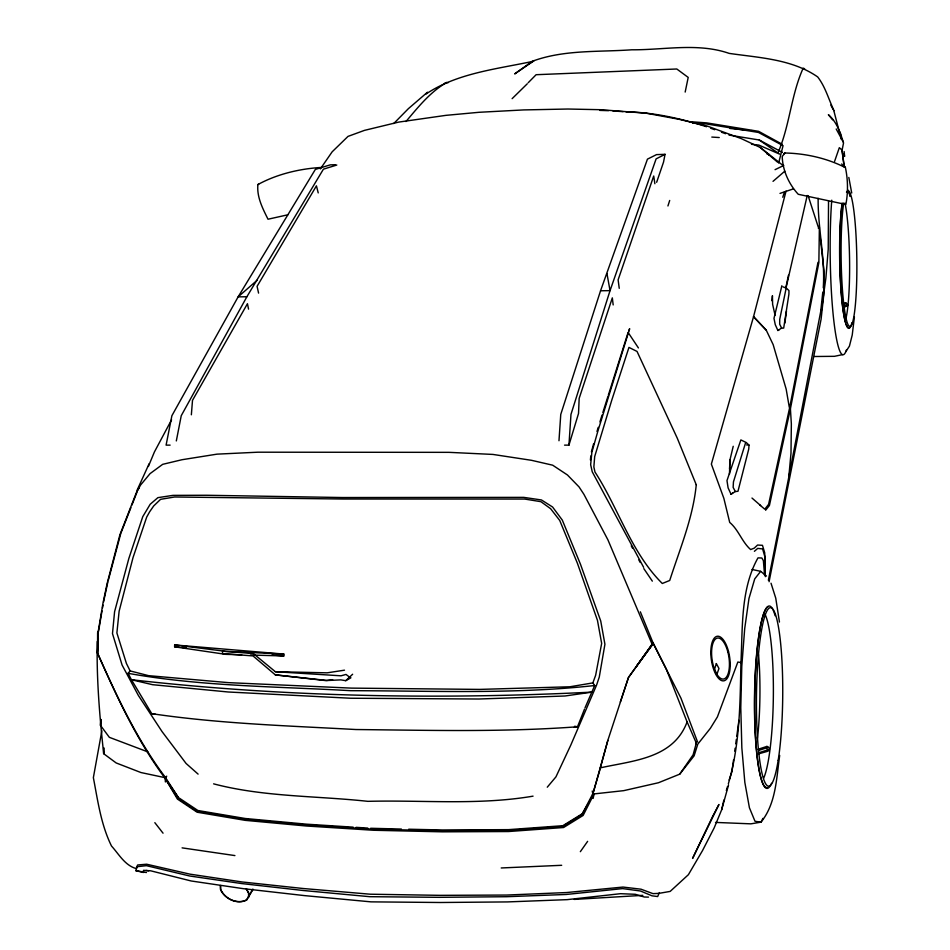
<?xml version="1.0" encoding="UTF-8"?>
<svg xmlns="http://www.w3.org/2000/svg" width="950" height="950" viewBox="0 0 950 950"><rect width="100%" height="100%" fill="white"/><g stroke="black" fill="none" stroke-linecap="round" stroke-linejoin="round"><path stroke-width="1.43" d="M166.713 776.174L165.217 778.454C136.634 740.086 116.791 696.599 97.529 653.172L97.612 632.534M823.27 287.779C825.336 257.771 817.736 228.297 818.152 198.301M98.289 641.096L98.325 638.222M764.572 575.201L763.384 560.643L761.852 558.006L757.969 557.876C740.43 589.166 742.769 627.701 740.929 662.566C740.109 703.095 739.967 744.646 728.341 783.797M103.764 747.994L103.681 753.706L116.161 762.945L140.933 772.54L165.68 777.801L165.122 776.993L165.395 781.957M241.668 654.788L225.672 654.348L174.61 646.807L174.646 644.955L283.848 654.075L283.812 655.951L250.384 655.025M97.268 641.452C96.437 678.953 99.655 716.466 103.681 753.706L103.669 747.816M165.68 777.801C136.966 739.706 116.779 696.516 97.577 653.184L98.064 632.522L102.921 603.476L107.112 583.585L119.89 534.826L136.657 491.934L140.648 484.939L150.076 473.611L162.676 464.336L181.984 459.729L217.027 454.147L257.83 452.2L449.053 452.343L492.955 454.433L531.513 460.311L552.674 465.191L567.447 474.976L579.061 486.934L583.918 494.332L607.917 539.849L652.222 644.48L628.484 677.469L607.715 740.715L600.269 768.265M729.469 474.157L729.98 459.824L733.222 446.286M828.531 201.115L828.222 249.221L825.883 278.065L821.406 310.603M97.529 653.172L98.301 635.467M729.553 468.932L729.98 459.824M564.549 445.134L568.943 445.134L570.974 414.378L610.043 290.629L656.117 158.864L665.047 154.339L663.528 162.129L656.652 182.269M558.98 440.741L560.761 414.414L600.543 290.783L647.449 159.137L656.533 154.612L665.047 154.339M100.462 725.361L100.878 719.494L100.462 725.361L109.333 737.319L147.891 751.913M749.016 445.111L748.742 449.101L737.972 491.293L735.324 491.542L731.025 494.214L728.092 487.849L726.976 480.593L740.869 439.921L746.249 442.522L749.016 445.111L746.617 444.933M191.354 414.794L192.506 400.33L247.451 303.715L248.544 309.13M768.372 580.26L788.785 477.173L790.994 453.138L791.35 423.926L790.412 408.821L818.864 262.568L819.375 227.109L817.903 225.922L808.117 195.712M590.425 460.014L590.793 455.941M822.807 292.03L820.658 311.79L788.785 477.173M771.839 300.723L772.433 295.711L772.623 304.368L775.081 315.246M854.394 316.956L852.233 335.041L849.431 346.109L845.821 351.642M779.689 755.452C776.387 778.181 776.162 803.439 761.009 822.154L750.856 823.84L715.504 822.415M784.878 323.059L786.469 311.22M733.531 759.964L731.928 771.721L729.125 780.069M734.73 751.165L735.134 748.22M735.727 743.814L736.333 739.409M736.737 736.476L738.934 720.326M757.423 738.233L757.803 735.371A78.007 12.16 -89.3 0 0 758.539 654.586M778.359 151.917C789.771 125.222 791.148 94.786 803.189 68.127L804.638 68.78M98.539 631.275L102.018 610.862M102.517 607.952L103.016 605.031M101.864 730.716L93.361 777.658C97.802 800.672 100.926 824.564 111.494 845.999C118.928 854.228 124.842 865.319 136.088 868.549L137.607 864.975L146.644 864.215L189.917 874.143L242.119 881.968L303.311 888.523L370.251 894.211L440.028 895.339L506.576 895.054L566.533 892.549L622.998 887.062L641.024 889.2L653.006 893.641L658.849 893.38L670.166 891.409L688.394 874.689L702.513 850.594L714.174 827.901L721.668 809.756L728.543 784.961M176.32 440.931L181.248 415.684L246.893 296.733L323.416 169.171L336.811 165.039M817.986 262.331L789.747 407.17L768.597 504.355L764.786 509.2L759.584 504.818M758.908 753.766L767.363 751.379L769.144 750.464L769.429 749.016L768.324 746.985L766.923 746.415L757.957 749.301M844.241 166.891L842.104 150.124L843.541 142.939C840.37 132.751 836.796 121.897 828.364 114.689L832.639 119.807M769.144 750.464L767.742 749.894L766.638 747.864L766.923 746.415M769.084 581.721L821.073 319.331L823.709 295.296L823.994 270.869L819.886 234.472M844.455 307.099L847.495 305.853L847.673 304.986L845.773 302.812L844.123 303.228M685.176 92.067L688.204 77.413L676.792 68.994L536.121 74.706L528.188 82.745M593.144 798.428L594.071 793.903L593.085 793.203L607.857 740.454M786.137 288.277L779.712 319.449L779.689 324.235L781.613 328.059L783.691 328.094L788.916 294.072L788.963 290.617L786.517 288.23L783.002 286.841M847.495 305.853L845.773 302.812M786.018 286.853L788.464 275.239M103.514 602.122L107.813 582.16M721.668 809.756L723.876 800.066M98.064 632.522L98.408 631.026M785.899 288.479L807.227 195.486M834.599 161.357L839.325 147.678L842.104 150.124M781.862 285.76L773.989 318.345L775.271 324.686L777.884 330.493L778.905 329.959M778.62 163.067L783.061 145.694L758.48 132.454L706.574 123.963L692.538 122.954M786.054 191.069L753.54 316.694L711.36 464.099L723.852 498.322L729.707 522.417C738.518 529.72 742.009 542.034 750.619 549.551L754.229 548.162L757.554 545.039L762.458 545.324L764.714 552.817L765.284 575.344M108.181 580.771L120.84 533.271L130.874 507.716M591.411 451.867L593.643 443.697M148.366 466.462L154.422 451.939L171.57 419.805M592.574 794.734L600.483 767.814C633.341 760.534 673.443 758.575 687.099 721.929L666.354 669.239L653.101 642.901L652.222 644.48M726.346 790.507L727.534 786.481M568.943 445.134L578.526 413.464L579.168 398.359L612.322 297.873L613.178 304.926M596.992 431.442L598.251 427.358M599.937 421.907L602.039 415.091M745.572 442.843L733.447 481.887L733.139 487.397L735.324 491.542M667.933 205.972L669.691 200.462M602.882 412.407L607.869 396.649M608.297 395.307L628.104 332.441L638.412 347.938M782.752 197.244L784.557 191.746M620.326 702.014L628.484 677.469L653.172 643.162L640.336 611.812M592.871 682.896L595.65 675.248L601.659 643.387L597.455 620.326L577.41 563.279L559.728 520.457L550.608 508.701L540.942 501.683L524.709 499.059L343.698 499.023L174.61 496.992L160.574 499.332L153.698 505.946L149.637 511.801L146.704 517.061L133.036 557.555L119.13 611.206L116.886 632.938L126.433 663.492L130.126 670.914L148.604 675.664L228.534 682.646L351.429 688.121L479.584 689.403L569.857 686.779L592.871 682.896L594.688 685.532L585.01 707.857M146.442 872.539L135.791 870.651L137.299 866.685L146.419 865.676L189.691 875.995L241.668 883.559L303.157 890.494L369.716 896.693L439.244 897.322L506.445 896.717L566.153 894.472L622.666 888.606L640.454 891.005L652.056 895.838L657.661 896.539L659.407 892.572M131.931 505.02L137.216 491.566M137.026 490.343L149.114 463.754M584.476 709.211L577.505 726.762L574.287 727.237M628.627 331.194L629.66 328.688L598.108 430.35L591.862 452.283L590.651 464.692L592.254 471.829L643.625 567.316M844.669 167.271C826.595 158.092 805.042 153.354 784.878 153.009L782.218 156.501C782.634 170.442 788.856 184.134 798.261 194.287L845.856 204.476C848.303 191.995 847.887 178.386 845.191 166.571M762.933 818.377L761.009 822.154L755.012 821.299L749.419 807.773L744.847 782.491L741.843 747.887L740.786 707.667L741.784 666.366L744.705 628.615L748.968 598.488L754.727 578.883L760.677 571.342L766.46 576.056M220.554 885.578L220.673 889.438C224.639 898.724 237.239 904.78 246.549 899.887L252.807 889.248M220.364 885.507L220.483 889.414C224.509 898.819 237.274 904.958 246.715 900.006L252.997 889.319M137.75 490.212L139.08 487.92M320.34 168.934L332.144 151.834L348.009 136.396L364.456 130.376L398.679 122.099L445.918 115.354L479.061 112.29L523.592 109.927L567.886 109.024L600.519 109.701L646.119 113.192L679.131 119.308L707.572 126.172L741.166 138.569L760.285 147.499L782.919 165.407M164.659 777.634L177.804 798.238L197.327 811.324L244.732 819.28L305.995 824.921L373.065 829.207L441.904 830.727L508.191 830.443L562.483 826.547L581.97 814.518L593.085 793.214L592.847 794.046L623.746 790.649L658.469 782.741L679.737 774.155L693.12 754.799L696.314 743.102L687.099 721.929M580.343 851.687L587.622 841.356M652.721 644.504L636.619 666.081L652.982 642.913L680.96 698.191L697.609 742.092M679.737 774.155L694.117 755.82L697.799 744.123L710.386 728.282L717.416 716.894L737.853 662.019L740.929 662.566M405.971 121.529C418.107 107.16 430.172 92.019 446.666 82.436L444.849 83.196M547.271 787.194L555.94 776.874L570.831 745.014L596.576 685.092L599.272 677.077L604.924 644.266L600.732 621.015L580.497 564.3L562.305 520.101L552.579 507.003L541.452 499.961L523.735 497.372L342.499 497.539L206.482 495.259L172.947 495.366L157.89 497.657L150.183 504.272L142.761 516.669L128.856 558.434L114.582 611.717L112.48 633.602L122.075 665.024L138.379 695.483L162.07 731.619L186.069 763.456L198.099 774.119M425.826 94.145C456.487 73.435 495.473 69.231 531.109 61.726C563.148 49.436 598.156 52.203 631.75 49.792C664.05 50.053 697.858 42.512 729.184 53.39C759.181 57.76 792.086 59.078 817.689 76.938C825.419 86.854 828.637 99.429 834.017 110.627M155.539 714.341L151.751 713.676L131.433 679.725L128.06 673.312L130.126 670.914M393.751 123.524L408.381 108.668L427.476 92.221M349.647 677.196L346.014 674.441L341.014 675.806L275.358 671.709L253.317 653.564L222.502 651.178L222.502 653.576L253.021 655.928L275.322 674.868L325.696 680.592L340.848 679.879L345.741 680.687L352.64 674.239M512.121 98.657L527.262 83.802M754.395 551.321L757.72 548.388L762.613 548.934L764.857 556.664L765.32 576.674M257.319 280.108L238.129 296.875L171.891 415.72L166.096 445.134L170.121 445.134M783.845 153.912L784.878 153.009M773.027 181.343L784.783 171.19M768.716 155.135L769.429 154.565L766.602 153.686M287.85 214.795L268.007 219.224C262.675 208.43 256.666 196.994 257.889 184.561C276.877 174.147 299.678 168.708 321.242 167.461M731.025 494.214L732.676 493.086M777.884 330.493L781.613 328.059M345.741 680.687L350.93 677.801M846.307 305.71L847.673 304.986M846.462 305.188L843.422 306.446M775.057 169.67L783.774 165.442M257.889 184.561L258.685 184.217M767.742 749.894L758.777 752.78M780.009 193.396L793.404 188.872M758.943 750.346L766.638 747.864M843.921 304.202L845.595 303.679M842.353 354.659L834.492 356.321L814.031 356.511M344.506 670.178L327.192 672.826L275.358 671.709M533.057 796.148C478.574 805.446 422.857 799.936 367.864 801.337C316.504 795.768 263.827 797.062 213.607 783.845M332.642 679.654L326.883 680.449L275.322 674.868M594.688 685.532C513.736 694.403 431.953 690.816 350.657 690.686C276.438 686.422 201.376 686.482 128.06 673.312M574.263 899.413L642.818 895.363M445.776 82.721L448.436 82.567M501.22 867.967L561.688 865.296M335.516 164.706L330.232 164.873L315.353 169.421L238.129 296.875L246.893 296.733M600.543 290.783L610.043 290.629L606.955 273.576M599.783 110.39L608.534 110.675M401.387 829.065L370.654 828.269M408.702 829.219L442.367 829.967L508.606 829.635L562.839 825.704L582.291 813.734L594.071 793.903L583.122 815.444L563.564 827.521L508.523 831.535L442.296 831.832L373.504 830.264L306.446 826.013L245.207 820.349L197.101 812.214L177.424 799.057L164.694 777.587L178.339 797.489L197.909 810.516L245.302 818.508L306.541 824.172L353.174 827.153M648.506 897.121L644.302 897.014L635.324 894.294L620.54 893.689L567.126 899.65L507.502 901.918L440.42 902.5L370.987 901.859L304.522 895.613L243.141 888.642L191.188 880.982L150.694 870.806L143.486 870.342L143.403 872.492L135.791 870.651M283.848 654.075L225.625 651.332L174.646 644.955M711.811 137.073L719.233 137.536M689.736 121.647L706.752 122.894L758.623 131.326L782.135 144.198M356.084 827.343L367.745 828.079M612.893 110.96L623.069 111.649M625.979 111.851C653.517 112.302 680.473 118.382 706.527 126.73M174.61 646.807L179.039 647.176M181.996 647.425L186.414 647.793M272.009 654.966L283.812 655.951M729.861 128.452L748.553 130.328M751.426 130.613L754.312 130.898M751.498 144.293L758.836 145.077L779.665 154.149L759.228 139.994L729.006 135.078M145.979 870.461L148.699 870.806M182.091 847.863L234.911 855.582M151.751 713.676C219.272 723.674 287.803 725.788 355.918 729.529C429.744 730.312 503.844 732.272 577.505 726.762L574.667 726.263M752.02 569.454L760.677 571.342M710.612 128.226L714.685 129.722M721.489 132.228L725.562 133.724M759.228 139.994L782.456 152.404M760.285 147.499L777.551 162.153M751.984 498.049L760.629 505.543M765.605 510.245L769.417 505.495L790.412 408.821L789.248 407.016L786.161 389.108L773.158 344.636L766.258 330.184L753.54 316.694L766.258 330.184M154.838 822.664L163.044 833.186M643.803 568.587L652.329 581.139M165.122 776.993L178.339 797.489M839.147 131.575L840.299 132.525L841.367 139.484M836.202 128.998L843.363 142.179M631.263 545.846L632.641 548.399M638.816 559.906L640.193 562.459M246.501 888.891L248.734 893.083L248.805 896.978M246.335 888.915L248.544 893.059L248.615 896.907M830.811 105.058L833.257 109.666M833.863 110.817L838.909 130.292M771.02 583.217L775.758 598.179L779.451 622.048M843.956 154.209L844.597 156.406L844.146 151.549M318.226 192.898L316.433 185.844L257.082 286.33L258.578 293.111M592.254 791.018L592.824 793.903M848.825 177.448L851.722 193.028M654.883 183.73L653.707 176.011L618.117 279.846L619.246 288.325M841.89 149.542L844.206 166.808M818.389 226.682L818.425 228.451M773.039 609.864A91.2 13.466 -89.3 0 1 775.117 615.731M771.554 783.275A91.2 13.466 -89.3 0 1 754.633 700.209A91.2 13.466 -89.3 0 1 772.611 609.009M765.154 614.579A86.094 12.979 -89.3 0 1 773.359 695.519A86.094 12.979 -89.3 0 1 763.634 778.264M767.101 787.562A90.523 13.371 -89.3 0 1 754.478 700.055A90.523 13.371 -89.3 0 1 768.241 606.634M851.913 322.715A69.386 8.027 89.2 0 1 841.367 293.301A69.386 8.027 89.2 0 1 842.246 203.074M847.828 190.024A69.386 8.027 89.2 0 1 850.309 195.985M846.509 192.197A67.937 7.837 89.2 0 1 856.852 271.997A67.937 7.837 89.2 0 1 845.512 315.685A67.937 7.837 89.2 0 1 843.707 202.991M845.037 203.205A65.514 7.742 89.1 0 1 849.597 262.212A65.514 7.742 89.1 0 1 846.058 317.918M848.113 327.584A68.875 7.98 89.2 0 1 846.212 324.591M845.595 322.762A68.875 7.98 89.2 0 1 839.847 267.591A68.875 7.98 89.2 0 1 842.092 203.502M848.635 192.138A68.875 7.98 89.2 0 1 850.096 196.448M850.559 325.66A68.875 7.98 89.2 0 1 848.944 327.691M846.545 349.754A95.879 11.341 89.1 0 1 833.15 314.521A95.879 11.341 89.1 0 1 831.749 200.189M841.712 163.934A95.879 11.341 89.1 0 1 842.721 165.442M695.994 742.152L695.982 744.301L695.994 742.152M696.255 484.773C693.037 517.881 679.808 549.041 669.726 580.474L662.293 583.478C631.156 552.663 618.545 508.262 594.973 472.019L593.857 466.937L594.7 456.522L611.705 400.366L628.959 347.403L637.034 351.441L677.243 438.116L696.255 484.773M716.347 663.587L714.436 669.56L716.846 674.512L718.96 668.491L716.347 663.587M712.726 816.252L692.574 858.42L718.948 804.484L712.726 816.252M528.081 64.362L514.674 73.91L533.876 60.824L528.081 64.362M591.957 692.123L564.989 695.994L478.966 699.01L350.692 698.238L228.202 691.992L152.57 684.689L131.433 679.725C284.192 697.051 438.473 699.722 591.957 692.123M778.181 760.297A89.3 13.134 -89.4 0 0 773.965 610.874A89.3 13.134 -89.4 0 0 756.663 720.159A89.3 13.134 -89.4 0 0 778.181 760.297M727.842 651.926A20.876 8.55 81.9 0 0 715.469 639.041A20.627 8.455 81.8 0 0 713.201 665.19A20.864 8.55 81.9 0 0 725.693 677.932A20.627 8.443 81.9 0 0 727.842 651.926M728.472 651.344A22.681 9.298 81.9 0 0 715.018 637.355A22.42 9.179 81.9 0 0 712.559 665.784A22.681 9.286 81.9 0 0 726.133 679.618A22.42 9.179 81.9 0 0 728.472 651.356"/></g></svg>
